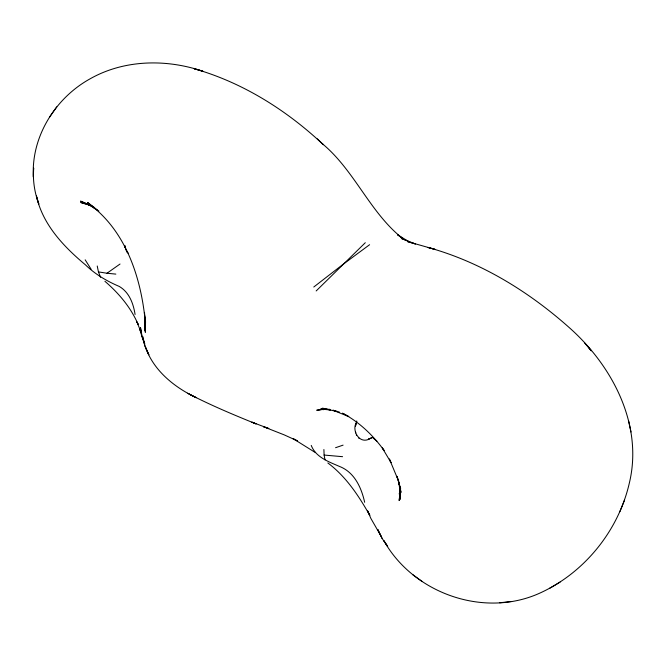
<?xml version="1.0" encoding="UTF-8"?>
<svg xmlns="http://www.w3.org/2000/svg" width="666" height="666" viewBox="0 0 666 666"><rect width="100%" height="100%" fill="white"/><g stroke="black" fill="none" stroke-linecap="round" stroke-linejoin="round"><path stroke-width="1" d="M400.591 491.133L400.383 499.217L400.249 492.39L398.726 481.901L400.957 492.399L399.658 486.338M36.488 196.154L38.853 204.129C34.557 192.674 32.684 180.344 33.641 168.132M33.367 177.064L33.641 168.098M145.488 321.978L144.922 330.719L145.363 319.147M400.441 488.752L399.15 500.566L400.632 490.276M145.529 317.316L144.98 323.118L145.346 332.334L144.422 312.396M145.488 321.087L144.713 329.195L145.521 323.226M400.599 489.693L400.141 492.424L400.516 490.492M145.588 322.81L144.614 327.855L145.604 321.778M400.666 488.128L399.259 494.105L400.582 489.319M356.526 421.811L355.461 426.182L356.144 423.043C351.623 430.452 359.74 446.22 371.47 437.762M382.118 538.453L377.847 529.595L382.118 538.453L387.687 546.403L383.891 540.717C413.586 593.831 484.931 618.606 540.609 592.757C584.773 572.385 618.473 530.511 629.32 483.141C643.323 425.249 612.845 366.8 570.504 328.721C529.595 292.024 481.193 262.054 427.922 247.436L435.023 249.384L407.675 241.641L415.442 243.981L401.357 238.445L408.416 241.367L397.502 234.765L402.064 238.087M356.718 421.27L356.46 422.028L356.793 421.062M619.846 511.696L624.583 500.024M317.332 138.853L323.326 144.689C286.771 110.29 242.699 82.509 194.181 68.748L202.98 71.287C166.408 58.808 124.176 59.482 90.085 78.829C55.386 97.994 31.127 136.613 33.367 176.756M49.401 117.358L56.735 106.876M316.167 290.95L365.293 242.715M313.769 287.013L342.166 265.026M342.366 264.852L369.605 244.705M97.236 266L98.443 271.903L106.976 273.243L120.038 264.027M549.475 588.386L560.089 582.092M371.894 437.512L370.92 438.062L371.362 437.812M369.33 438.811L368.323 439.194L368.847 438.994M335.564 447.71L343.09 445.138M323.027 409.74L324.617 409.257M323.36 409.207L316.716 410.231L324.459 409.224M499.658 602.78L511.596 601.465M322.66 409.249L318.889 409.607L329.637 409.274M323.684 409.115L320.704 409.041L330.536 410.006M342.582 456.693L324.109 455.053L323.901 449.525M106.976 273.243L115.842 274.109M339.452 412.096L322.527 408.225L329.528 409.781M91.55 205.752L80.553 201.115L93.898 207.118M90.559 205.228L80.744 202.497L91.167 205.694M337.604 411.513L332.867 410.189L348.743 416.566L342.482 413.195C359.24 421.953 373.002 435.273 384.099 450.441L382.259 447.91L391.059 462.654L389.369 458.974L398.693 481.318L396.944 476.282L399.916 486.729L398.767 481.968M91.833 205.985L88.162 204.32L98.893 211.097M311.23 445.421C315.842 457.284 328.529 461.663 339.269 466.35C354.387 472.077 361.38 487.537 364.66 502.289M36.447 196.087C42.741 224.683 63.728 246.661 85.431 264.835C95.221 274.325 106.743 281.077 119.247 286.438C129.262 292.241 133.408 303.621 135.081 314.494M187.521 393.223L196.279 397.694C174.317 387.279 153.38 370.471 145.313 346.753L148.893 354.853L144.963 346.12L142.274 336.513L144.755 344.056L141.941 336.663L140.493 327.605L142.041 336.713L139.569 328.646L140.701 331.185M189.227 394.089C210.897 405.311 233.5 414.743 256.102 423.917L251.831 422.127L268.848 428.554L263.478 426.715L284.166 434.856L297.461 440.884L292.998 438.586L315.493 452.639M97.278 209.948L87.571 202.447L95.529 208.899L93.956 207.709C126.59 234.607 140.634 277.814 144.972 318.623L144.505 312.412M412.845 574.741L422.019 581.376M376.889 441.108L372.244 437.329M358.716 438.037L359.44 438.578M402.023 237.995C369.547 211.896 354.478 170.363 322.319 143.698M327.847 462.953C346.145 476.69 358.566 495.621 369.713 515.218M128.297 253.363L125.982 250.05L124.675 245.513L125.116 247.635L124.783 246.195M104.92 281.285C118.823 293.306 130.727 307.292 138.087 324.3M584.648 342.99L591.3 350.807L588.353 347.311M91.109 269.214L85.173 259.823M380.91 535.914L370.862 518.414L367.407 510.489L369.863 515.259M138.345 324.484L136.896 321.928L141.65 333.641M98.443 271.903L100.583 277.289M142.79 336.505L144.963 346.12M631.002 432.001L628.604 420.845M324.109 455.053L325.008 459.873M124.675 245.621L124.8 246.303M127.04 251.881L127.431 252.406L127.04 251.881M356.335 434.798L356.576 435.323L356.335 434.798M355.644 432.792L355.453 431.868L355.644 432.792"/></g></svg>
